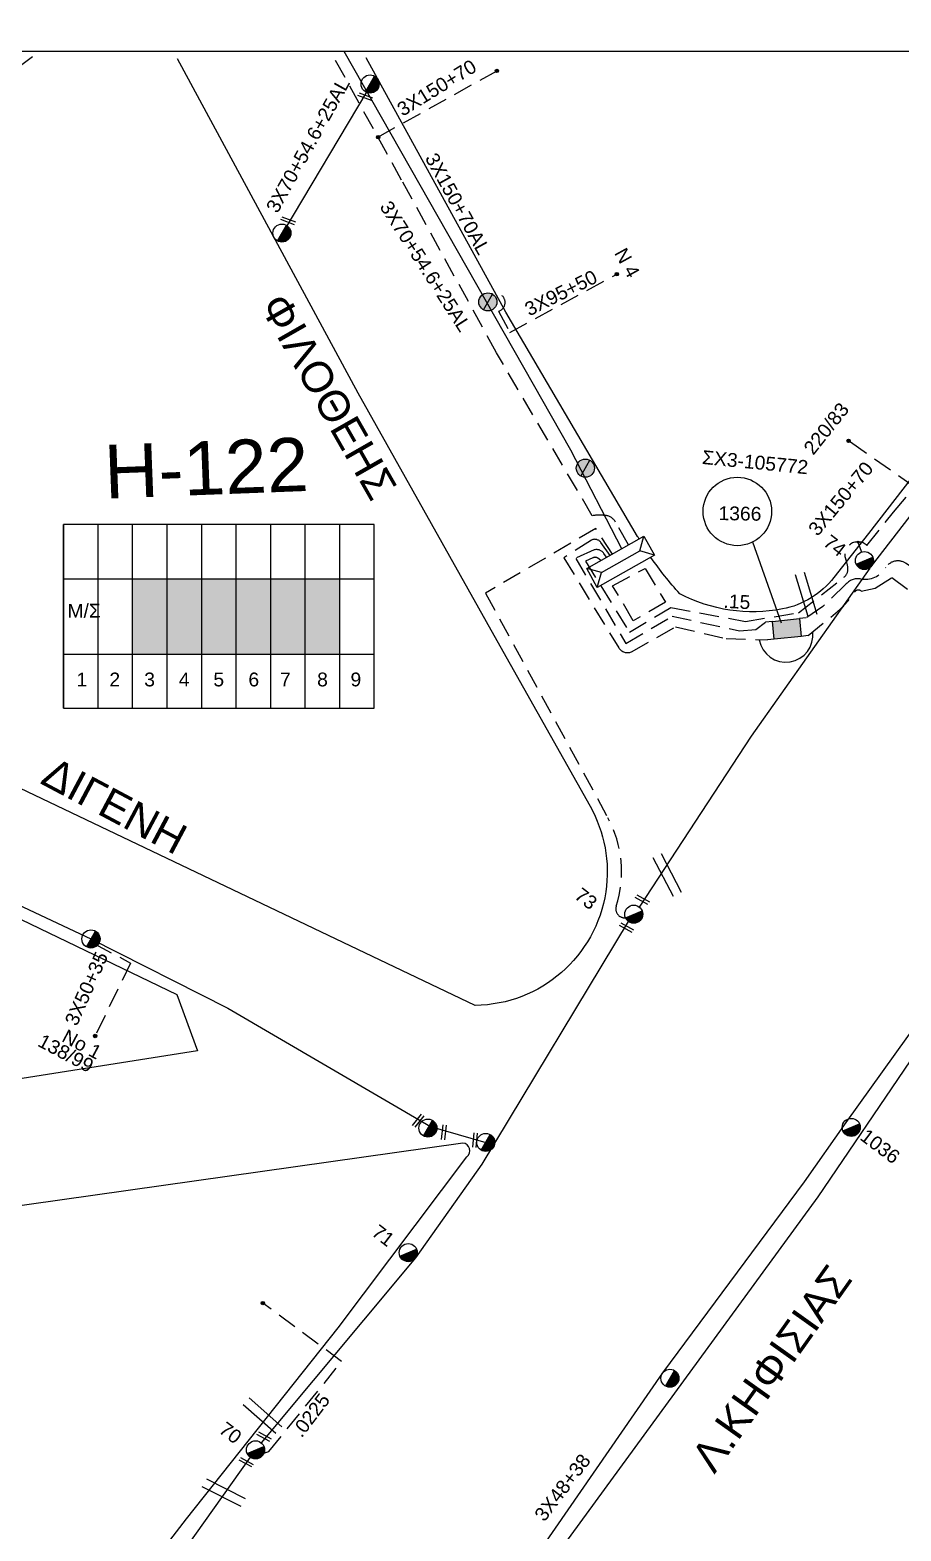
# Model space of a CAD drawing. Header units: millimetres. Extents: x 898 to 5598, y 789 to 3443.
# Drawn here: x 1462.8 to 1576.3, y 1606.2 to 1801.8 of the extents above; entities that cross this region are included whole.
import ezdxf
from ezdxf.enums import TextEntityAlignment as Align

# ---------------------------------------------------------------- set-up
doc = ezdxf.new("R2010")
doc.units = ezdxf.units.MM
doc.linetypes.add('DASHED', pattern=[19.05, 12.7, -6.35])
for name, color, linetype in [('Link Box 4 Διευθύνσεων', 7, 'Continuous'), ('Pillar', 7, 'Continuous'), ('Άγνωστα', 7, 'Continuous'), ('Ασφαλειοκιβώτια Χ.Τ 9 αναχωρήσεων', 7, 'Continuous'), ('Επιγραφές - Σχήματα', 7, 'Continuous'), ('Καλώδια ΧΤ   3x150+70AL', 7, 'DASHED'), ('Καλώδια ΧΤ   3x150AL+50CU', 7, 'DASHED'), ('Καλώδια ΧΤ   3x95+50 AL XLPE', 7, 'DASHED'), ('Μηχανική τομή', 7, 'Continuous'), ('Στύλος Ξύλινος', 7, 'Continuous'), ('Στύλος Ξύλινος @ 1', 7, 'Continuous'), ('Στύλος ΦΜ', 7, 'Continuous'), ('Στύλος ΦΜ @ 1', 7, 'Continuous'), ('Συνδέσεις', 7, 'Continuous'), ('Συνεστραμμένα ΧΤ   3x70+54.6+25 AL', 7, 'SYN_LINE'), ('Τομή', 7, 'Continuous'), ('Υποσταθμός πόλεως', 7, 'Continuous'), ('Υπόβαθρο ΔΕΗ', 7, 'Continuous'), ('Υπόγεια Καλώδια Δικτύου ΧΤ   .15', 7, 'DASHED'), ('Υπόγεια καλώδια Παροχών ΧΤ   .0225', 7, 'DASHED'), ('Υπόγεια καλώδια Παροχών ΧΤ   4x50AL', 7, 'DASHED')]:
    doc.layers.add(name, color=color, linetype=linetype)
doc.styles.add('arial', font='arial.ttf')
doc.styles.get("Standard").update_dxf_attribs({"font": 'arial.ttf'})
doc.linetypes.add('SYN_LINE', pattern='A,0.5,-0.0001,["/\\/\\/\\/",Standard,S=0.1,R=0,X=0,Y=-0.05],-0.25', length=0.7501)

# ---------------------------------------------------------------- blocks, each defined once
blk = doc.blocks.new('ΥΠΑΡΧΩΝ ΤΣΙΜΕΝΤΕΝΙΟΣ ΣΤΥΛΟΣ')
at = {"layer": 'Στύλος ΦΜ'}
blk.add_hatch(color=7, dxfattribs=at).paths.add_polyline_path([(-1.29, -2.28, 0.574793), (2.62, 0, 0.268822), (1.3, 2.27)])
at = {"layer": 'Στύλος ΦΜ', "color": 7}
blk.add_line((-1.29, -2.28), (1.3, 2.27), dxfattribs=at)
blk.add_circle((0, 0), 2.62, dxfattribs=at)
at = {"layer": 'Στύλος ΦΜ', "flags": 4}
for tag, p in [('ΑΡΙΘΜΟΣ', (-4.68, 8.05)), ('ΤΥΠΟΣ', (-4.91, 3.03))]:
    blk.add_attdef(tag, p, '', height=4, dxfattribs=at)
blk = doc.blocks.new('ΥΠΑΡΧΩΝ ΞΥΛΙΝΟΣ ΣΤΥΛΟΣ')
at = {"layer": 'Στύλος Ξύλινος'}
h = blk.add_hatch(color=7, dxfattribs=at)
h.paths.add_polyline_path([(-2.62, 0, 0.270008), (-1.29, -2.28), (1.3, 2.27, 0.576266)])
h.paths.add_polyline_path([(-1.29, -2.28, 0.574793), (2.62, 0, 0.268822), (1.3, 2.27)])
at = {"layer": 'Στύλος Ξύλινος', "color": 7}
blk.add_line((-1.29, -2.28), (1.3, 2.27), dxfattribs=at)
blk.add_circle((0, 0), 2.62, dxfattribs=at)
at = {"layer": 'Στύλος Ξύλινος', "flags": 4}
for tag, p in [('ΑΡΙΘΜΟΣ', (-4.91, 8.6)), ('ΤΥΠΟΣ', (-4.85, 3.39))]:
    blk.add_attdef(tag, p, '', height=4, dxfattribs=at)
blk = doc.blocks.new('ΑΣΦΑΛΕΙΟΚΙΒΩΤΙΟ ΥΠΟΣΤΑΘΜΟΥ 9 ΑΝΑΧΩΡΗΣΕΩΝ')
at = {"layer": 'Ασφαλειοκιβώτια Χ.Τ 9 αναχωρήσεων', "ltscale": 40}
for p, q in [((-23.8, 40.36), (24.02, 40.36)), ((-9.72, 40.36), (-9.72, -40.64)), ((9.94, 40.36), (9.94, -40.64)), ((-23.8, 31.36), (24.02, 31.36)), ((-23.8, 22.36), (24.02, 22.36)), ((-23.8, 13.36), (24.02, 13.36)), ((-23.8, 4.36), (24.02, 4.36)), ((-23.8, -4.64), (24.02, -4.64)), ((-23.8, -13.64), (24.02, -13.64)), ((-23.8, -22.64), (24.02, -22.64)), ((-23.8, -31.64), (24.02, -31.64))]:
    blk.add_line(p, q, dxfattribs=at)
at = {"layer": 'Ασφαλειοκιβώτια Χ.Τ 9 αναχωρήσεων'}
blk.add_lwpolyline([(-23.8, -40.64), (24.02, -40.64), (24.02, 40.36), (-23.8, 40.36)], close=True, dxfattribs=at)
for s, p in [('1', (-18.13, 36.98)), ('2', (-18.13, 28.42)), ('3', (-18.13, 19.34)), ('4', (-18.13, 10.32)), ('5', (-18.13, 1.31)), ('6', (-18.13, -7.83)), ('7', (-18.13, -16.07)), ('8', (-18.13, -25.75)), ('9', (-18.13, -34.45))]:
    blk.add_text(s, height=3.6, rotation=270, dxfattribs=at).set_placement(p)
at = {"layer": 'Ασφαλειοκιβώτια Χ.Τ 9 αναχωρήσεων', "ltscale": 40}
for tag, height, p in [('ΟΝΟΜΑ', 5, (-0.16, 44.31)), ('ΚΕΙΜΕΝΟ 1', 2, (17.06, 35.59)), ('ΚΕΙΜΕΝΟ 2', 2, (17.06, 26.88)), ('ΚΕΙΜΕΝΟ 3', 2, (17.06, 17.69)), ('ΚΕΙΜΕΝΟ 4', 2, (17.06, 8.71)), ('ΚΕΙΜΕΝΟ 5', 2, (17.06, -0.13)), ('ΚΕΙΜΕΝΟ 6', 2, (17.06, -9.05)), ('ΚΕΙΜΕΝΟ 7', 2, (17.06, -18.13)), ('ΚΕΙΜΕΝΟ 8', 2, (17.06, -26.85)), ('ΚΕΙΜΕΝΟ 9', 2, (17.06, -35.99)), ('ΣΧ', 2, (-0.1, -42.64))]:
    blk.add_attdef(tag, text='', height=height, dxfattribs=at).set_placement(p, align=Align.MIDDLE_CENTER)
blk = doc.blocks.new('ΜΗΧΑΝΙΚΗ ΤΟΜΗ')
at = {"layer": 'Μηχανική τομή', "ltscale": 40}
for p, q in [((-1.89, 0.78), (1.89, 0.78)), ((1.89, 0), (-1.89, 0))]:
    blk.add_line(p, q, dxfattribs=at)
blk = doc.blocks.new('ΤΟΜΗ')
at = {"layer": 'Τομή', "ltscale": 40}
for p, q in [((-5.68, 0), (5.68, 0)), ((5.68, -2.33), (-5.68, -2.33))]:
    blk.add_line(p, q, dxfattribs=at)
blk = doc.blocks.new('Pillar')
at = {"layer": 'Υποσταθμός πόλεως', "linetype": 'Continuous', "ltscale": 40}
blk.add_lwpolyline([(-8.57, 2.82), (8.57, 2.82), (8.57, -2.82), (-8.57, -2.82)], close=True, dxfattribs=at)
for points in [[(-5.75, 0), (-8.57, 2.82)], [(-8.57, -2.82), (-5.75, 0)], [(-5.75, 0), (5.75, 0)], [(5.75, 0), (8.57, 2.82)], [(8.57, -2.82), (5.75, 0)]]:
    blk.add_lwpolyline(points, dxfattribs=at)
at = {"layer": 'Pillar', "ltscale": 40}
blk.add_attdef('PILLAR', (-5.74, 3.71), '', height=2.52, dxfattribs=at)
blk = doc.blocks.new('LINK BOX 4 ΑΝΑΧΩΡΗΣΕΩΝ')
at = {"layer": 'Link Box 4 Διευθύνσεων', "ltscale": 40}
blk.add_hatch(color=256, dxfattribs=at).paths.add_polyline_path([(-3.54, 0), (-3.54, -4.67), (3.54, -4.67), (3.54, 0)])
for p, q in [((-3.54, 0), (-5.33, 0)), ((5.33, 0), (3.54, 0)), ((-3.54, -4.67), (-5.33, -4.67)), ((5.33, -4.67), (3.54, -4.67))]:
    blk.add_line(p, q, dxfattribs=at)
blk.add_lwpolyline([(-3.54, -4.67), (-3.54, 0), (3.54, 0), (3.54, -4.67)], close=True, dxfattribs=at)
blk = doc.blocks.new('_ΣΥΝΔΕΣΗ')
at = {"layer": 'Συνδέσεις', "linetype": 'SYN_LINE', "ltscale": 40}
blk.add_hatch(color=256, dxfattribs=at).paths.add_polyline_path([(0.5, -0.01, 1), (-0.5, -0.01, 1)])
at = {"layer": 'Συνδέσεις'}
blk.add_circle((0, -0.01), 0.5, dxfattribs=at)

msp = doc.modelspace()

# ---------------------------------------------------------------- hatches: boundary and pattern name
at = {"layer": 'Ασφαλειοκιβώτια Χ.Τ 9 αναχωρήσεων', "ltscale": 40}
for color, points in [(6, [(1476.17, 1720.43), (1480.67, 1720.43), (1480.67, 1730.26), (1476.17, 1730.26)]), (5, [(1485.17, 1730.26), (1480.67, 1730.26), (1480.67, 1720.43), (1485.17, 1720.43)]), (85, [(1485.17, 1720.43), (1489.67, 1720.43), (1489.67, 1730.26), (1485.17, 1730.26)]), (30, [(1489.67, 1720.43), (1494.17, 1720.43), (1494.17, 1730.26), (1489.67, 1730.26)]), (173, [(1494.17, 1720.43), (1498.67, 1720.43), (1498.67, 1730.26), (1494.17, 1730.26)]), (1, [(1498.67, 1720.43), (1503.17, 1720.43), (1503.17, 1730.26), (1498.67, 1730.26)])]:
    msp.add_hatch(color=color, dxfattribs=at).paths.add_polyline_path(points)

# ---------------------------------------------------------------- linework, layer by layer
at = {"layer": 'Άγνωστα', "color": 30}
for points in [[(1572.52, 1731.91), (1599.19, 1766.39), (1626.58, 1801.75)], [(1572.27, 1731.64), (1556.79, 1709.72), (1542.22, 1687.47)]]:
    msp.add_lwpolyline(points, dxfattribs=at)
at = {"layer": 'Άγνωστα', "color": 30, "linetype": 'DASHED', "ltscale": 0.2}
msp.add_lwpolyline([(1537.23, 1732.63), (1536.83, 1732.92, 0.273829), (1536.18, 1732.98), (1535.19, 1732.55), (1540.94, 1723.29), (1546.35, 1726.52), (1556.06, 1724.68), (1562.98, 1725.82), (1568.91, 1730.45, 0.259636), (1569.42, 1731.65, 0.066867), (1569.15, 1732.74, -0.80395), (1571.9, 1734.59), (1575.38, 1738.92), (1578.09, 1742.19), (1569.51, 1748.23)], format="xyb", dxfattribs=at)
at = {"layer": 'Άγνωστα', "color": 173, "linetype": 'DASHED', "ltscale": 0.2}
msp.add_lwpolyline([(1538.73, 1733.47), (1536.57, 1736.8), (1522.19, 1728.39), (1538.13, 1699.09, -0.204894), (1539.21, 1687.57, 0.539275), (1540.42, 1686.08, 41.097538)], format="xyb", dxfattribs=at)
at = {"layer": 'Άγνωστα', "color": 1, "linetype": 'DASHED', "ltscale": 0.2}
for points in [[(1538.41, 1733.3), (1537.23, 1734.97, 0.365249), (1535.99, 1735.29), (1532.39, 1732.98), (1539.54, 1721.27, 0.368271), (1541.21, 1720.73), (1546.95, 1723.97), (1553.55, 1722.45), (1558.94, 1722.28)], [(1564.24, 1722.84), (1567.8, 1725.75, 0.076892), (1570.28, 1728.5, -0.443626), (1571.17, 1728.64), (1572.97, 1729.03), (1575.16, 1730.42), (1585.25, 1722.71), (1588.23, 1723.21), (1599.87, 1715.29), (1598.76, 1713.65), (1602.11, 1711.21), (1596.07, 1703.73), (1612.77, 1691.17)]]:
    msp.add_lwpolyline(points, format="xyb", dxfattribs=at)
at = {"layer": 'Άγνωστα', "color": 30, "linetype": 'DASHED', "ltscale": 0.2}
msp.add_lwpolyline([(1570.73, 1735.06), (1571.19, 1733.73)], dxfattribs=at)
at = {"layer": 'Άγνωστα', "color": 173, "linetype": 'SYN_LINE', "ltscale": 20}
for points in [[(1427.91, 1705.31), (1453.77, 1691.28), (1470.74, 1683.31), (1488.58, 1674.31), (1514.99, 1658.89)], [(1540.79, 1685.6), (1521.68, 1653.98), (1513.06, 1641.76), (1492.91, 1617.67)]]:
    msp.add_lwpolyline(points, dxfattribs=at)
at = {"layer": 'Άγνωστα', "color": 6}
msp.add_lwpolyline([(1586.65, 1683.8), (1569.17, 1659.38), (1563.72, 1651.65), (1563.72, 1651.65), (1545.26, 1626.77), (1522.2, 1593.48), (1504.43, 1571.78), (1487.31, 1548.58), (1476.99, 1534.61), (1453.42, 1503.07), (1432.52, 1473.84)], dxfattribs=at)
at = {"layer": 'Άγνωστα', "color": 173, "linetype": 'SYN_LINE', "ltscale": 10}
msp.add_lwpolyline([(1514.99, 1658.89), (1522.21, 1656.8)], dxfattribs=at)
at = {"layer": 'Άγνωστα', "color": 62, "linetype": 'SYN_LINE', "ltscale": 20}
msp.add_lwpolyline([(1491.48, 1615.8), (1459.16, 1570.29), (1433.27, 1539.16), (1413.06, 1515.46), (1399.64, 1499.95)], dxfattribs=at)
at = {"layer": 'Επιγραφές - Σχήματα'}
msp.add_lwpolyline([(2932.69, 801.84), (2932.69, 1798.94), (924.79, 1798.94), (924.79, 801.84)], dxfattribs=at)
at = {"layer": 'Επιγραφές - Σχήματα', "linetype": 'Continuous', "ltscale": 20}
msp.add_lwpolyline([(1556.98, 1735.08), (1560.71, 1724.52)], dxfattribs=at)
at = {"layer": 'Επιγραφές - Σχήματα', "linetype": 'DASHED', "ltscale": 0.2}
msp.add_lwpolyline([(1538.75, 1729.33), (1542.98, 1731.6), (1545.66, 1727.21), (1541.44, 1724.78), (1538.75, 1729.33)], dxfattribs=at)
at = {"layer": 'Επιγραφές - Σχήματα', "linetype": 'Continuous', "ltscale": 20}
msp.add_circle((1555.01, 1739.02), 4.46, dxfattribs=at)
at = {"layer": 'Καλώδια ΧΤ   3x150+70AL', "color": 5, "linetype": 'DASHED', "ltscale": 0.2}
msp.add_lwpolyline([(1540.83, 1734.66), (1539.14, 1737.64, 0.238864), (1537.84, 1738.49, 0.063299), (1536.1, 1738.47), (1523.61, 1759.68), (1511.24, 1782.21), (1502.23, 1798.51)], format="xyb", dxfattribs=at)
at = {"layer": 'Καλώδια ΧΤ   3x150+70AL', "color": 6, "linetype": 'SYN_LINE', "ltscale": 20}
msp.add_lwpolyline([(1539.93, 1734.16), (1533.3, 1747.01), (1503.73, 1798.95)], dxfattribs=at)
at = {"layer": 'Καλώδια ΧΤ   3x150+70AL', "color": 5, "linetype": 'DASHED', "ltscale": 0.2}
msp.add_lwpolyline([(1508.15, 1787.81), (1523.84, 1796.52)], dxfattribs=at)
at = {"layer": 'Καλώδια ΧΤ   3x150AL+50CU', "color": 0, "linetype": 'Continuous', "ltscale": 0.2}
msp.add_arc((1561.34, 1722.89), 3.52, 190.0813, 7.3646, dxfattribs=at)
at = {"layer": 'Καλώδια ΧΤ   3x95+50 AL XLPE', "color": 6, "linetype": 'DASHED', "ltscale": 0.2}
msp.add_lwpolyline([(1523.88, 1765.1), (1525.34, 1762.34), (1539.29, 1769.93)], dxfattribs=at)
msp.add_arc((1523.53, 1766.25), 1.2, 286.8693, 113.0747, dxfattribs=at)
at = {"layer": 'Συνεστραμμένα ΧΤ   3x70+54.6+25 AL', "color": 6, "ltscale": 20}
msp.add_lwpolyline([(1506.71, 1793.74), (1495.88, 1775.59)], dxfattribs=at)
at = {"layer": 'Υπόβαθρο ΔΕΗ'}
for points in [[(1621.67, 1799.55), (1599.87, 1771.97), (1572.12, 1736.13), (1567.6, 1730.4, -0.179911), (1560.89, 1726.31, -0.17092), (1547.51, 1728.3, -0.035264), (1543.75, 1733.04, -0.035694)], [(1481.98, 1798.04), (1505.52, 1754.46), (1523.65, 1722.21), (1535.81, 1700.6, -0.167011), (1537.85, 1689.47, -0.367667), (1520.83, 1674.65), (1395.41, 1734.44), (1396.42, 1748.7), (1439.82, 1780.86), (1463.11, 1798.29)], [(1542.2, 1735.43, -0.00822), (1542.01, 1735.75), (1524.81, 1764.99), (1506.62, 1798.13)], [(1519.24, 1656.72), (1453.71, 1647.43), (1393.46, 1639.18), (1391.91, 1577.89), (1403.12, 1580.58), (1419.29, 1583.76), (1433.77, 1585.78, -0.064682), (1461.87, 1586.06, 0.012774), (1465.11, 1585.75, 0.234036), (1466.8, 1586.45), (1483.18, 1607.73), (1502.96, 1632.64), (1519.76, 1654.94, 0.654612), (1519.24, 1656.72, 9.330175)]]:
    msp.add_lwpolyline(points, format="xyb", dxfattribs=at)
for points in [[(1626.59, 1732.8), (1589.57, 1685.15), (1565.5, 1649.72), (1529.3, 1600.17), (1558.41, 1574.99), (1582.46, 1554.99), (1601.55, 1577.69), (1625.35, 1605.89), (1633.06, 1615.81), (1633.06, 1615.81), (1654.37, 1641.67), (1673.93, 1668.58), (1655.22, 1699.98), (1641.84, 1715.04), (1626.59, 1732.8)], [(1484.63, 1668.72), (1428.97, 1659.96), (1393.39, 1654.31), (1392.9, 1675.91), (1393.38, 1708.02), (1393.51, 1716.84), (1398.66, 1717.4), (1434.27, 1699.47), (1455.62, 1688.73), (1481.95, 1676.09), (1484.63, 1668.72)]]:
    msp.add_lwpolyline(points, dxfattribs=at)
at = {"layer": 'Υπόγεια Καλώδια Δικτύου ΧΤ   .15', "color": 85, "ltscale": 0.2}
msp.add_lwpolyline([(1537.97, 1733.05), (1537.62, 1733.54, 0.309552), (1536.36, 1734.01), (1533.94, 1732.91), (1540.48, 1721.82), (1546.5, 1725.37), (1555.3, 1723.48), (1557.43, 1723.63), (1558.69, 1724.6)], format="xyb", dxfattribs=at)
at = {"layer": 'Υπόγεια Καλώδια Δικτύου ΧΤ   .15', "color": 2, "ltscale": 0.2}
msp.add_lwpolyline([(1598.83, 1719.16), (1586.65, 1727.56), (1584.69, 1726.77), (1577.03, 1732.23, 0.431101), (1574.35, 1731.7, -0.303234), (1571.05, 1730.22, 0.273686), (1569.12, 1729.48), (1566.15, 1726.65), (1563.99, 1725.17)], format="xyb", dxfattribs=at)
at = {"layer": 'Υπόγεια καλώδια Παροχών ΧΤ   .0225', "color": 173, "linetype": 'DASHED', "ltscale": 0.2}
msp.add_lwpolyline([(1493.28, 1616.29), (1493.93, 1616.51), (1503.42, 1628.24), (1493.15, 1635.87)], dxfattribs=at)
at = {"layer": 'Υπόγεια καλώδια Παροχών ΧΤ   4x50AL', "color": 173, "ltscale": 0.2}
msp.add_lwpolyline([(1471.11, 1682.7), (1475.91, 1680.18), (1471.27, 1670.67)], dxfattribs=at)

# ---------------------------------------------------------------- block references
at = {"layer": 'Link Box 4 Διευθύνσεων', "xscale": 0.4999999999999997, "yscale": 0.4999999999999997, "zscale": 0.4999999999999997, "rotation": 6.059245200277728}
msp.add_blockref('LINK BOX 4 ΑΝΑΧΩΡΗΣΕΩΝ', (1561.34, 1724.88), dxfattribs=at)
at = {"layer": 'Pillar', "xscale": 0.4999999999999999, "yscale": 0.4999999999999999, "zscale": 0.4999999999999999, "rotation": 29.48588450976173}
msp.add_blockref('Pillar', (1539.79, 1732.46), dxfattribs=at)
at = {"layer": 'Ασφαλειοκιβώτια Χ.Τ 9 αναχωρήσεων', "xscale": 0.5, "yscale": 0.5, "zscale": 0.5, "rotation": 90}
msp.add_blockref('ΑΣΦΑΛΕΙΟΚΙΒΩΤΙΟ ΥΠΟΣΤΑΘΜΟΥ 9 ΑΝΑΧΩΡΗΣΕΩΝ', (1487.35, 1725.29), dxfattribs=at)
at = {"layer": 'Μηχανική τομή'}
for p, xscale, yscale, zscale, rotation in [((1506.43, 1792.89), 0.4999999999999998, 0.4999999999999998, 0.4999999999999998, 339.3195908800244), ((1496.37, 1776.71), 0.4999999999999998, 0.4999999999999998, 0.4999999999999998, 339.3195908800244), ((1542.53, 1688.25), 0.4999999999999999, 0.4999999999999999, 0.4999999999999999, 331.3442532157324), ((1540.46, 1684.62), 0.4999999999999999, 0.4999999999999999, 0.4999999999999999, 331.3442532157324), ((1513.55, 1659.51), 0.4999999999999999, 0.4999999999999999, 0.4999999999999999, 50.91091788051155), ((1516.92, 1658.09), 0.4999999999999998, 0.4999999999999998, 0.4999999999999998, 83.18240001505731), ((1520.6, 1657.12), 0.4999999999999999, 0.4999999999999999, 0.4999999999999999, 264.8850927767141), ((1493.21, 1618.29), 0.4999999999999999, 0.4999999999999999, 0.4999999999999999, 331.3442532157324), ((1490.87, 1614.96), 0.4999999999999999, 0.4999999999999999, 0.4999999999999999, 331.3442532157324)]:
    msp.add_blockref('ΜΗΧΑΝΙΚΗ ΤΟΜΗ', p, dxfattribs=dict(at, xscale=xscale, yscale=yscale, zscale=zscale, rotation=rotation))
at = {"layer": 'Στύλος Ξύλινος @ 1', "ltscale": 40, "xscale": 0.4499999999998181, "yscale": 0.4499999999998181, "zscale": 0.4499999999998181}
for p in [(1522.48, 1766.33), (1535.19, 1744.66)]:
    msp.add_blockref('ΥΠΑΡΧΩΝ ΞΥΛΙΝΟΣ ΣΤΥΛΟΣ', p, dxfattribs=at)
at = {"layer": 'Στύλος ΦΜ @ 1', "ltscale": 40, "xscale": 0.4499999999998181, "yscale": 0.4499999999998181, "zscale": 0.4499999999998181}
for p in [(1507.13, 1794.72), (1495.63, 1775.29), (1470.74, 1683.31), (1514.66, 1658.67), (1522.21, 1656.8), (1546.21, 1626.07)]:
    msp.add_blockref('ΥΠΑΡΧΩΝ ΤΣΙΜΕΝΤΕΝΙΟΣ ΣΤΥΛΟΣ', p, dxfattribs=at)
at = {"layer": 'Στύλος ΦΜ @ 1', "ltscale": 40}
ref = msp.add_blockref('ΥΠΑΡΧΩΝ ΤΣΙΜΕΝΤΕΝΙΟΣ ΣΤΥΛΟΣ', (1571.58, 1732.62), dxfattribs=dict(at, xscale=0.449999999999818, yscale=0.449999999999818, zscale=0.449999999999818, rotation=322.5093512559736))
ref.add_attrib('ΤΥΠΟΣ', '74', (1566.06, 1734.7), dxfattribs={"layer": 'Στύλος ΦΜ', "height": 1.8, "rotation": 322.5094, "flags": 4})
ref = msp.add_blockref('ΥΠΑΡΧΩΝ ΤΣΙΜΕΝΤΕΝΙΟΣ ΣΤΥΛΟΣ', (1541.5, 1686.54), dxfattribs=dict(at, xscale=0.449999999999818, yscale=0.449999999999818, zscale=0.449999999999818, rotation=322.5093512559736))
ref.add_attrib('ΤΥΠΟΣ', '73', (1533.62, 1688.7), dxfattribs={"layer": 'Στύλος ΦΜ', "height": 1.8, "rotation": 322.5094, "flags": 4})
ref = msp.add_blockref('ΥΠΑΡΧΩΝ ΤΣΙΜΕΝΤΕΝΙΟΣ ΣΤΥΛΟΣ', (1569.86, 1658.76), dxfattribs=dict(at, xscale=0.4499999999998181, yscale=0.4499999999998181, zscale=0.4499999999998181, rotation=322.9184854816336))
ref.add_attrib('ΤΥΠΟΣ', '1036', (1570.86, 1657.27), dxfattribs={"layer": 'Στύλος ΦΜ', "height": 1.8, "rotation": 322.9185, "flags": 4})
ref = msp.add_blockref('ΥΠΑΡΧΩΝ ΤΣΙΜΕΝΤΕΝΙΟΣ ΣΤΥΛΟΣ', (1512.1, 1642.44), dxfattribs=dict(at, xscale=0.449999999999818, yscale=0.449999999999818, zscale=0.449999999999818, rotation=322.5093512559736))
ref.add_attrib('ΤΥΠΟΣ', '71', (1507.18, 1644.8), dxfattribs={"layer": 'Στύλος ΦΜ', "height": 1.8, "rotation": 322.5094, "flags": 4})
ref = msp.add_blockref('ΥΠΑΡΧΩΝ ΤΣΙΜΕΝΤΕΝΙΟΣ ΣΤΥΛΟΣ', (1492.19, 1616.74), dxfattribs=dict(at, xscale=0.449999999999818, yscale=0.449999999999818, zscale=0.449999999999818, rotation=322.5093512559736))
ref.add_attrib('ΤΥΠΟΣ', '70', (1487.27, 1619.1), dxfattribs={"layer": 'Στύλος ΦΜ', "height": 1.8, "rotation": 322.5094, "flags": 4})
at = {"layer": 'Συνδέσεις'}
for p, xscale, yscale, zscale in [((1523.66, 1796.43), 0.4499999999999886, 0.4499999999999886, 0.4499999999999886), ((1508.18, 1787.79), 0.4499999999999886, 0.4499999999999886, 0.4499999999999886), ((1539.29, 1769.94), 0.4499999999999886, 0.4499999999999886, 0.4499999999999886), ((1569.51, 1748.23), 0.4499999999999886, 0.4499999999999886, 0.4499999999999886), ((1570.75, 1735.02), 0.25, 0.25, 0.25), ((1471.28, 1670.68), 0.4499999999999886, 0.4499999999999886, 0.4499999999999886), ((1493.15, 1635.87), 0.4499999999999886, 0.4499999999999886, 0.4499999999999886)]:
    msp.add_blockref('_ΣΥΝΔΕΣΗ', p, dxfattribs=dict(at, xscale=xscale, yscale=yscale, zscale=zscale))
at = {"layer": 'Τομή'}
for p, xscale, yscale, zscale, rotation in [((1564.53, 1728.37), 0.5, 0.5, 0.5, 286.9083981165542), ((1546.39, 1691.91), 0.5, 0.5, 0.5, 297.5822842323078), ((1493.48, 1621.61), 0.5, 0.5, 0.5, 318.3397089447666), ((1488.31, 1611.69), 0.4999999999999999, 0.4999999999999999, 0.4999999999999999, 333.0558435146934)]:
    msp.add_blockref('ΤΟΜΗ', p, dxfattribs=dict(at, xscale=xscale, yscale=yscale, zscale=zscale, rotation=rotation))

# ---------------------------------------------------------------- texts
at = {"ltscale": 40, "width": 94.4586, "attachment_point": 1, "style": 'arial'}
for s, insert, char_height, rotation in [('H-122', (1472.33, 1747.68), 7, 2.1857), ('Λ.ΚΗΦΙΣΙΑΣ', (1548.75, 1615.81), 4, 54.5568)]:
    msp.add_mtext(s, dxfattribs=dict(at, insert=insert, char_height=char_height, rotation=rotation))
at = {"layer": 'Άγνωστα', "ltscale": 40, "attachment_point": 1, "style": 'arial'}
for s, insert, char_height, width, rotation in [('3X150+70', (1510.43, 1791.97), 1.8, 31.6072, 31.6474), ('N 4', (1540.49, 1773.57), 1.8, 7.1535, 298.8399), ('3X95+50', (1527.07, 1766.03), 1.8, 31.6072, 26.6337), ('ΦΙΛΟΘΕΗΣ', (1496.09, 1767.88), 4, 7.1535, 299.7366), ('220/83', (1563.5, 1747.38), 1.8, 7.1535, 51.5202), ('ΣX3-105772', (1550.53, 1747.01), 1.8, 7.1535, 354.381), ('3X150+70', (1564.1, 1736.84), 1.8, 31.6072, 50.1826), ('1366', (1552.57, 1739.7), 1.8, 7.1535, 359.0117), ('\\pt1.8;Μ/Σ', (1467.67, 1726.96), 1.8, 7.1535, 0.5975), ('ΔΙΓΕΝΗ', (1465.86, 1707.18), 4, 7.1535, 332.0012), ('3X50+35', (1467.25, 1672.59), 1.8, 31.6072, 65.9139), ('138/99', (1464.5, 1671.02), 1.8, 7.1535, 332.0012), ('No 1', (1467.64, 1671.63), 1.8, 7.1535, 332.0012), ('3X48+38', (1528.42, 1608.36), 1.8, 31.6072, 52.6692)]:
    msp.add_mtext(s, dxfattribs=dict(at, insert=insert, char_height=char_height, width=width, rotation=rotation))
at = {"layer": 'Καλώδια ΧΤ   3x150+70AL', "ltscale": 0.2, "insert": (1515.81, 1785.95), "char_height": 1.8, "width": 31.6072, "attachment_point": 1, "rotation": 298.8916, "style": 'arial'}
msp.add_mtext('3X150+70AL', dxfattribs=at)
at = {"layer": 'Συνεστραμμένα ΧΤ   3x70+54.6+25 AL', "ltscale": 20, "char_height": 1.8, "width": 31.6072, "attachment_point": 1, "style": 'arial'}
for insert, rotation in [((1493.47, 1778.64), 60.8864), ((1509.83, 1779.7), 302.6378)]:
    msp.add_mtext('3X70+54.6+25AL', dxfattribs=dict(at, insert=insert, rotation=rotation))
at = {"layer": 'Υπόγεια Καλώδια Δικτύου ΧΤ   .15', "ltscale": 0.2, "insert": (1553.26, 1728.27), "char_height": 1.8, "width": 31.6072, "attachment_point": 1, "rotation": 356.8908, "style": 'arial'}
msp.add_mtext('.15', dxfattribs=at)
at = {"layer": 'Υπόγεια καλώδια Παροχών ΧΤ   .0225', "ltscale": 0.2, "insert": (1496.77, 1619.3), "char_height": 1.8, "width": 31.6072, "attachment_point": 1, "rotation": 52.6692, "style": 'arial'}
msp.add_mtext('.0225', dxfattribs=at)

doc.saveas('drawing.dxf')
